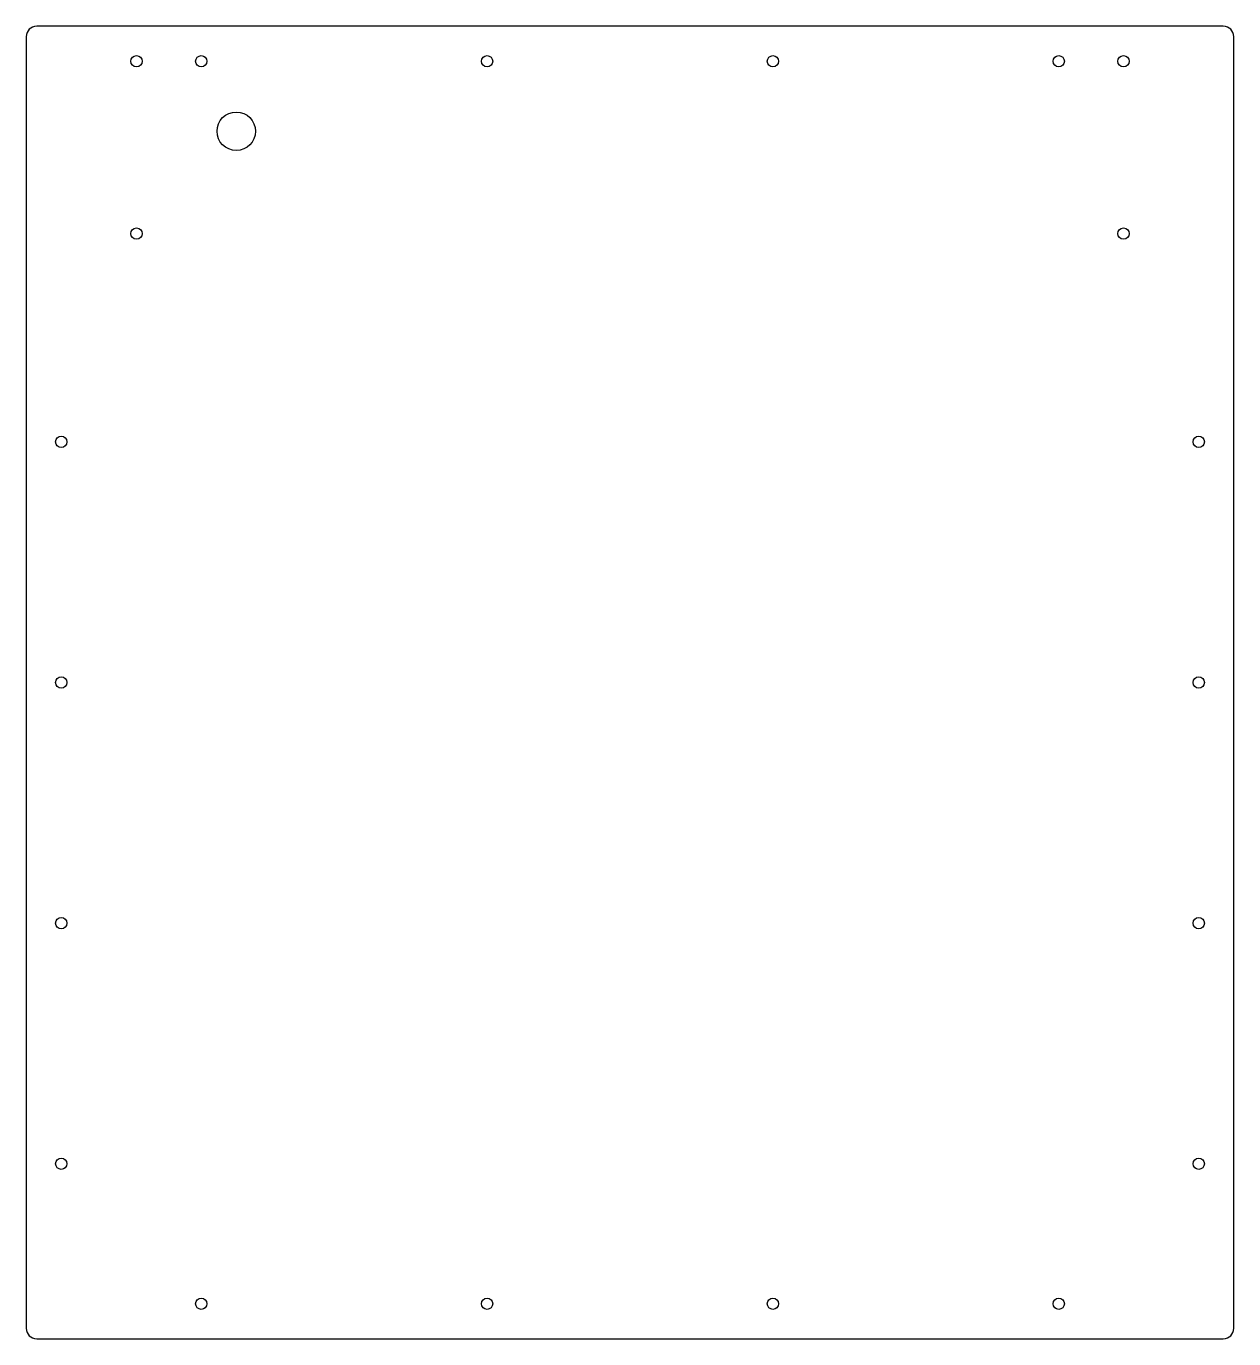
# Model space of a CAD drawing. Header units: millimetres. Extents: x -345 to 345, y 0 to 750.
import ezdxf

# ---------------------------------------------------------------- set-up
doc = ezdxf.new("R2010")
doc.units = ezdxf.units.MM
doc.layers.add('CUT', color=7, linetype='Continuous')

msp = doc.modelspace()

# ---------------------------------------------------------------- linework, layer by layer
at = {"layer": 'CUT'}
for p, q in [((339, 750, 0.5), (-339, 750, 0.5)), ((-345, 744, 0.5), (-345, 6, 0.5)), ((345, 6, 0.5), (345, 744, 0.5)), ((-339, 0, 0.5), (339, 0, 0.5))]:
    msp.add_line(p, q, dxfattribs=at)
for centre, radius in [((-282, 730, 0.5), 3.25), ((-245, 730, 0.5), 3.25), ((-81.67, 730, 0.5), 3.25), ((81.67, 730, 0.5), 3.25), ((245, 730, 0.5), 3.25), ((282, 730, 0.5), 3.25), ((-225, 690, 0.5), 11), ((-282, 631.5, 0.5), 3.25), ((282, 631.5, 0.5), 3.25), ((-325, 512.5, 0.5), 3.25), ((325, 512.5, 0.5), 3.25), ((-325, 375, 0.5), 3.25), ((325, 375, 0.5), 3.25), ((-325, 237.5, 0.5), 3.25), ((325, 237.5, 0.5), 3.25), ((-325, 100, 0.5), 3.25), ((325, 100, 0.5), 3.25), ((-245, 20, 0.5), 3.25), ((-81.67, 20, 0.5), 3.25), ((81.67, 20, 0.5), 3.25), ((245, 20, 0.5), 3.25)]:
    msp.add_circle(centre, radius, dxfattribs=at)
for centre, start, end in [((-339, 744, 0.5), 90, 180), ((339, 744, 0.5), 0, 90), ((-339, 6, 0.5), 180, 270), ((339, 6, 0.5), -90, 0)]:
    msp.add_arc(centre, 6, start, end, dxfattribs=at)

doc.saveas('drawing.dxf')
